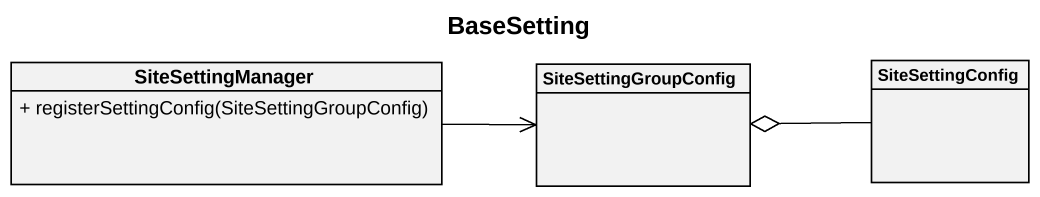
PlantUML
@startuml
title BaseSetting
hide circle
hide empty members
skinparam classAttributeIconSize 0
class SiteSettingManager {
  + registerSettingConfig(SiteSettingGroupConfig)
}
class SiteSettingGroupConfig
class SiteSettingConfig
SiteSettingManager -right-> SiteSettingGroupConfig
SiteSettingConfig -left-o SiteSettingGroupConfig
@enduml
